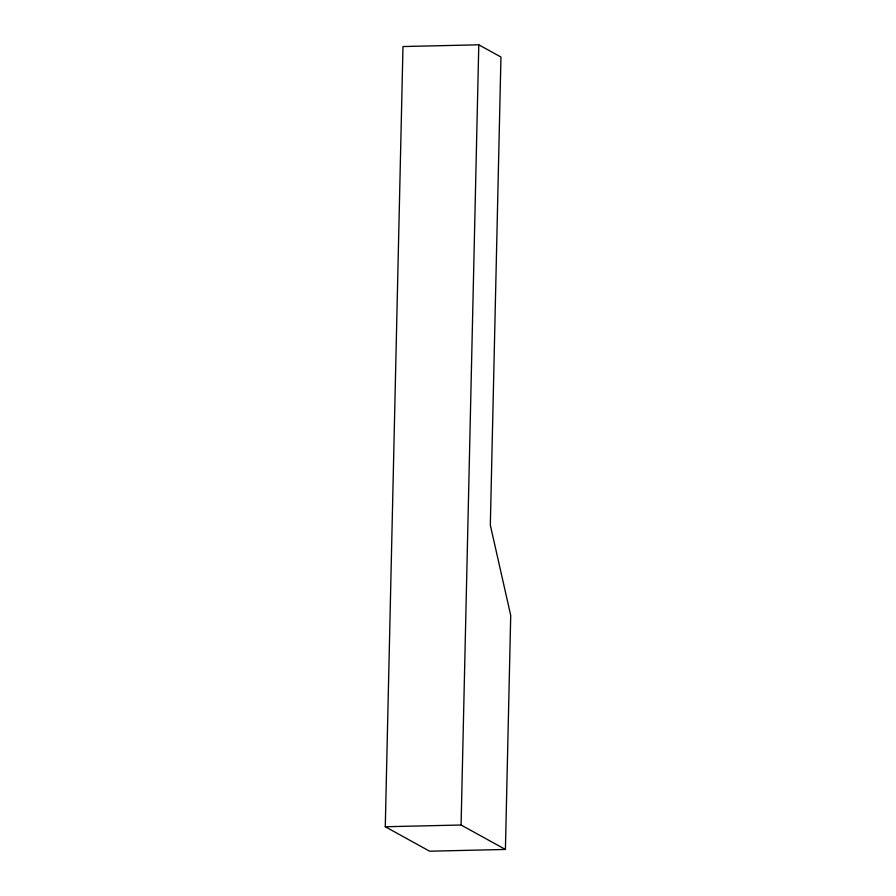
<?xml version="1.0" encoding="UTF-8"?>
<svg xmlns="http://www.w3.org/2000/svg" width="896" height="896" viewBox="0 0 896 896"><rect width="100%" height="100%" fill="white"/><g stroke="black" fill="none" stroke-linecap="round" stroke-linejoin="round"><path stroke-width="1.34" d="M385.28 826.75L402.987 46.547L478.789 44.8L500.954 57.019L490.325 525.146L510.72 615.384L505.411 849.453L429.61 851.2L385.28 826.75L461.082 825.003L505.411 849.453M461.082 825.003L478.789 44.8"/></g></svg>
